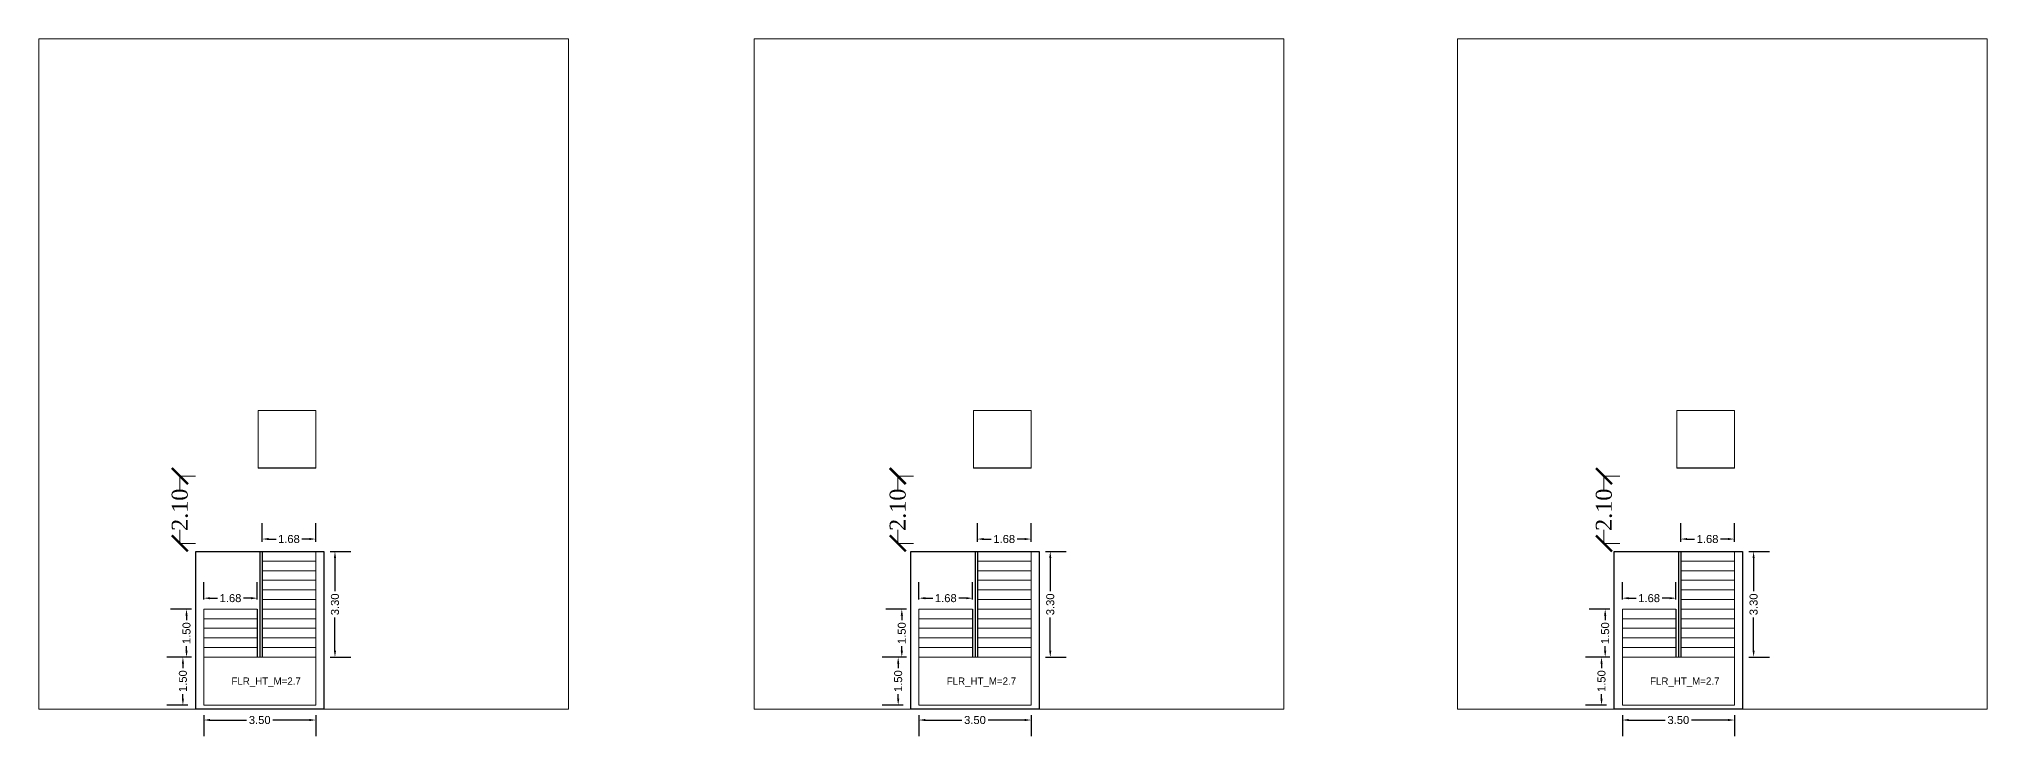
# Model space of a CAD drawing. Header units: metres. Extents: x 1218 to 1385, y 326 to 504.
# Drawn here: x 1323.8 to 1384.7, y 445.7 to 467.5 of the extents above; entities that cross this region are included whole.
import ezdxf

# ---------------------------------------------------------------- set-up
doc = ezdxf.new("R2010")
doc.units = ezdxf.units.M
doc.header["$MEASUREMENT"] = 0
doc.linetypes.add('CONTINULUS', pattern=[0])
doc.linetypes.add('DASHED', pattern=[0])
for name, color, linetype, lineweight in [('BLK_1_FLR_2_BLT_UP_AREA', 41, 'DASHED', 9), ('BLK_1_FLR_2_BLT_UP_AREA_DEDUCT', 41, 'DASHED', 9), ('BLK_1_FLR_2_EXIT_WIDTH_DOOR', 7, 'Continuous', 0), ('BLK_1_FLR_2_LIFT_1', 1, 'DASHED', 9), ('BLK_1_FLR_2_STAIR_1_FLIGHT_1', 7, 'Continuous', 0), ('BLK_1_FLR_2_STAIR_1_FLIGHT_2', 7, 'Continuous', 0), ('BLK_1_FLR_2_STAIR_1_LANDING_1', 7, 'Continuous', 0), ('BLK_1_FLR_3_BLT_UP_AREA', 41, 'DASHED', 9), ('BLK_1_FLR_3_BLT_UP_AREA_DEDUCT', 41, 'DASHED', 9), ('BLK_1_FLR_3_EXIT_WIDTH_DOOR', 7, 'Continuous', 0), ('BLK_1_FLR_3_LIFT_1', 1, 'DASHED', 9), ('BLK_1_FLR_3_STAIR_1_FLIGHT_1', 7, 'Continuous', 0), ('BLK_1_FLR_3_STAIR_1_FLIGHT_2', 7, 'Continuous', 0), ('BLK_1_FLR_3_STAIR_1_LANDING_1', 7, 'Continuous', 0), ('BLK_1_FLR_4_BLT_UP_AREA', 41, 'DASHED', 9), ('BLK_1_FLR_4_BLT_UP_AREA_DEDUCT', 41, 'DASHED', 9), ('BLK_1_FLR_4_EXIT_WIDTH_DOOR', 7, 'Continuous', 0), ('BLK_1_FLR_4_LIFT_1', 1, 'DASHED', 9), ('BLK_1_FLR_4_STAIR_1_FLIGHT_1', 7, 'Continuous', 0), ('BLK_1_FLR_4_STAIR_1_FLIGHT_2', 7, 'Continuous', 0), ('BLK_1_FLR_4_STAIR_1_LANDING_1', 7, 'Continuous', 0)]:
    doc.layers.add(name, color=color, linetype=linetype, lineweight=lineweight)
for name, color, linetype, true_color, plot in [('BLK_1_FLR_2_STAIR_1', 7, 'Continuous', 0xffffff, False), ('BLK_1_FLR_3_STAIR_1', 7, 'Continuous', 0xffffff, False), ('BLK_1_FLR_4_STAIR_1', 7, 'Continuous', 0xffffff, False)]:
    doc.layers.add(name, color=color, linetype=linetype, true_color=true_color, plot=plot)
doc.layers.add('Text', color=7, linetype='Continuous')
doc.styles.add('PreDCRFont', font='arial.ttf', dxfattribs={"height": 0.25})
doc.styles.add('TNR', font='times.ttf', dxfattribs={"height": 0.5})
doc.dimstyles.new('ARCHANA', dxfattribs={"dimscale": 0, "dimtxt": 0.5, "dimasz": 0.5, "dimexe": 0, "dimexo": 0, "dimgap": 0, "dimtad": 0, "dimzin": 0, "dimdsep": 46, "dimtxsty": 'TNR', "dimblk": 'ARCHTICK', "dimcen": 0.09, "dimclrd": 36, "dimclre": 36, "dimclrt": 7, "dimadec": 0, "dimazin": 0, "dimtfac": 1, "dimtofl": 0, "dimtmove": 0, "dimatfit": 3, "dimldrblk": 'ARCHTICK', "dimfxl": 1, "dimfrac": 2, "dimtolj": 1, "dimtzin": 0, "dimlwd": -1, "dimlwe": -1, "dimarcsym": 0})
doc.dimstyles.new('Copy of Standard2', dxfattribs={"dimtxt": 0.25, "dimasz": 0.2, "dimexe": 0.5, "dimexo": 0.3, "dimgap": 0.09, "dimtad": 0, "dimtoh": 1, "dimzin": 0, "dimdsep": 46, "dimtxsty": 'PreDCRFont', "dimcen": 0.025, "dimdle": 0.1, "dimadec": 0, "dimazin": 0, "dimtfac": 1, "dimtofl": 0, "dimtmove": 2, "dimatfit": 3, "dimfxl": 0.18, "dimtolj": 1, "dimtzin": 0, "dimarcsym": 0})

# ---------------------------------------------------------------- blocks, each defined once
blk = doc.blocks.new('*D145')
at = {"layer": 'BLK_1_FLR_2_STAIR_1_FLIGHT_2', "color": 0, "linetype": 'Continuous', "lineweight": -2, "transparency": 16777216}
for p, q in [((1328.977, 449.978), (1328.977, 450.52)), ((1330.652, 449.978), (1330.652, 450.52)), ((1329.177, 450.02), (1329.411, 450.02)), ((1330.452, 450.02), (1330.217, 450.02))]:
    blk.add_line(p, q, dxfattribs=at)
at = {"layer": 'BLK_1_FLR_2_STAIR_1_FLIGHT_2', "color": 0, "linetype": 'Continuous', "transparency": 16777216}
for points in [[(1329.177, 450.053), (1329.177, 449.986), (1328.977, 450.02)], [(1330.452, 450.053), (1330.452, 449.986), (1330.652, 450.02)]]:
    blk.add_solid(points, dxfattribs=at)
at = {"layer": 'Defpoints', "color": 0, "linetype": 'Continuous', "transparency": 16777216}
for p in [(1330.652, 450.02), (1328.977, 449.678), (1330.652, 449.678)]:
    blk.add_point(p, dxfattribs=at)
at = {"layer": 'BLK_1_FLR_2_STAIR_1_FLIGHT_2', "color": 0, "linetype": 'Continuous', "transparency": 16777216, "insert": (1329.814, 450.02), "char_height": 0.25, "attachment_point": 5, "style": 'PreDCRFont'}
blk.add_mtext('\\A1;1.68', dxfattribs=at)
blk = doc.blocks.new('*D147')
at = {"layer": 'BLK_1_FLR_2_STAIR_1_FLIGHT_1', "color": 0, "linetype": 'Continuous', "lineweight": -2, "transparency": 16777216}
for p, q in [((1332.928, 451.478), (1333.578, 451.478)), ((1333.078, 451.278), (1333.078, 450.243)), ((1333.078, 448.378), (1333.078, 449.414)), ((1332.928, 448.178), (1333.578, 448.178))]:
    blk.add_line(p, q, dxfattribs=at)
at = {"layer": 'BLK_1_FLR_2_STAIR_1_FLIGHT_1', "color": 0, "linetype": 'Continuous', "transparency": 16777216}
for points in [[(1333.045, 451.278), (1333.111, 451.278), (1333.078, 451.478)], [(1333.045, 448.378), (1333.111, 448.378), (1333.078, 448.178)]]:
    blk.add_solid(points, dxfattribs=at)
at = {"layer": 'Defpoints', "color": 0, "linetype": 'Continuous', "transparency": 16777216}
for p in [(1332.477, 451.478), (1333.078, 451.478), (1332.477, 448.178)]:
    blk.add_point(p, dxfattribs=at)
at = {"layer": 'BLK_1_FLR_2_STAIR_1_FLIGHT_1', "color": 0, "linetype": 'Continuous', "transparency": 16777216, "insert": (1333.078, 449.828), "char_height": 0.25, "attachment_point": 5, "rotation": 90, "style": 'PreDCRFont'}
blk.add_mtext('\\A1;3.30', dxfattribs=at)
blk = doc.blocks.new('*D148')
at = {"layer": 'BLK_1_FLR_2_STAIR_1_FLIGHT_1', "color": 0, "linetype": 'Continuous', "lineweight": -2, "transparency": 16777216}
for p, q in [((1330.802, 451.778), (1330.802, 452.367)), ((1332.477, 451.778), (1332.477, 452.367)), ((1331.002, 451.867), (1331.236, 451.867)), ((1332.277, 451.867), (1332.042, 451.867))]:
    blk.add_line(p, q, dxfattribs=at)
at = {"layer": 'BLK_1_FLR_2_STAIR_1_FLIGHT_1', "color": 0, "linetype": 'Continuous', "transparency": 16777216}
for points in [[(1331.002, 451.901), (1331.002, 451.834), (1330.802, 451.867)], [(1332.277, 451.901), (1332.277, 451.834), (1332.477, 451.867)]]:
    blk.add_solid(points, dxfattribs=at)
at = {"layer": 'Defpoints', "color": 0, "linetype": 'Continuous', "transparency": 16777216}
for p in [(1332.477, 451.867), (1330.802, 451.478), (1332.477, 451.478)]:
    blk.add_point(p, dxfattribs=at)
at = {"layer": 'BLK_1_FLR_2_STAIR_1_FLIGHT_1', "color": 0, "linetype": 'Continuous', "transparency": 16777216, "insert": (1331.639, 451.867), "char_height": 0.25, "attachment_point": 5, "style": 'PreDCRFont'}
blk.add_mtext('\\A1;1.68', dxfattribs=at)
blk = doc.blocks.new('*D149')
at = {"layer": 'BLK_1_FLR_2_STAIR_1_LANDING_1', "color": 0, "lineweight": -2, "transparency": 16777216}
for p, q in [((1328.477, 448.178), (1327.827, 448.178)), ((1328.327, 447.978), (1328.327, 447.831)), ((1328.327, 446.879), (1328.327, 447.026)), ((1328.477, 446.679), (1327.827, 446.679))]:
    blk.add_line(p, q, dxfattribs=at)
at = {"layer": 'BLK_1_FLR_2_STAIR_1_LANDING_1', "color": 0, "transparency": 16777216}
for points in [[(1328.294, 447.978), (1328.36, 447.978), (1328.327, 448.178)], [(1328.294, 446.879), (1328.36, 446.879), (1328.327, 446.679)]]:
    blk.add_solid(points, dxfattribs=at)
at = {"layer": 'Defpoints', "color": 0, "transparency": 16777216}
for p in [(1328.977, 448.178), (1328.327, 446.679), (1328.977, 446.679)]:
    blk.add_point(p, dxfattribs=at)
at = {"layer": 'BLK_1_FLR_2_STAIR_1_LANDING_1', "color": 0, "transparency": 16777216, "insert": (1328.327, 447.429), "char_height": 0.25, "attachment_point": 5, "rotation": 90, "style": 'PreDCRFont'}
blk.add_mtext('\\A1;1.50', dxfattribs=at)
blk = doc.blocks.new('*D150')
at = {"layer": 'BLK_1_FLR_2_STAIR_1_LANDING_1', "color": 0, "lineweight": -2, "transparency": 16777216}
for p, q in [((1328.977, 446.364), (1328.977, 445.714)), ((1329.177, 446.214), (1330.313, 446.214)), ((1332.277, 446.214), (1331.141, 446.214)), ((1332.477, 446.364), (1332.477, 445.714))]:
    blk.add_line(p, q, dxfattribs=at)
at = {"layer": 'BLK_1_FLR_2_STAIR_1_LANDING_1', "color": 0, "transparency": 16777216}
for points in [[(1329.177, 446.248), (1329.177, 446.181), (1328.977, 446.214)], [(1332.277, 446.248), (1332.277, 446.181), (1332.477, 446.214)]]:
    blk.add_solid(points, dxfattribs=at)
at = {"layer": 'Defpoints', "color": 0, "transparency": 16777216}
for p in [(1328.977, 446.679), (1332.477, 446.679), (1332.477, 446.214)]:
    blk.add_point(p, dxfattribs=at)
at = {"layer": 'BLK_1_FLR_2_STAIR_1_LANDING_1', "color": 0, "transparency": 16777216, "insert": (1330.727, 446.214), "char_height": 0.25, "attachment_point": 5, "style": 'PreDCRFont'}
blk.add_mtext('\\A1;3.50', dxfattribs=at)
blk = doc.blocks.new('*D146')
at = {"layer": 'BLK_1_FLR_2_STAIR_1_FLIGHT_2', "color": 0, "linetype": 'Continuous', "lineweight": -2, "transparency": 16777216}
for p, q in [((1328.591, 449.678), (1327.941, 449.678)), ((1328.441, 449.478), (1328.441, 449.331)), ((1328.441, 448.378), (1328.441, 448.526)), ((1328.591, 448.178), (1327.941, 448.178))]:
    blk.add_line(p, q, dxfattribs=at)
at = {"layer": 'BLK_1_FLR_2_STAIR_1_FLIGHT_2', "color": 0, "linetype": 'Continuous', "transparency": 16777216}
for points in [[(1328.407, 449.478), (1328.474, 449.478), (1328.441, 449.678)], [(1328.407, 448.378), (1328.474, 448.378), (1328.441, 448.178)]]:
    blk.add_solid(points, dxfattribs=at)
at = {"layer": 'Defpoints', "color": 0, "linetype": 'Continuous', "transparency": 16777216}
for p in [(1328.977, 449.678), (1328.441, 448.178), (1328.977, 448.178)]:
    blk.add_point(p, dxfattribs=at)
at = {"layer": 'BLK_1_FLR_2_STAIR_1_FLIGHT_2', "color": 0, "linetype": 'Continuous', "transparency": 16777216, "insert": (1328.441, 448.928), "char_height": 0.25, "attachment_point": 5, "rotation": 90, "style": 'PreDCRFont'}
blk.add_mtext('\\A1;1.50', dxfattribs=at)
blk = doc.blocks.new('*D151')
at = {"layer": 'BLK_1_FLR_3_STAIR_1_FLIGHT_2', "color": 0, "linetype": 'Continuous', "lineweight": -2, "transparency": 16777216}
for p, q in [((1351.322, 449.978), (1351.322, 450.52)), ((1352.997, 449.978), (1352.997, 450.52)), ((1351.522, 450.02), (1351.757, 450.02)), ((1352.797, 450.02), (1352.563, 450.02))]:
    blk.add_line(p, q, dxfattribs=at)
at = {"layer": 'BLK_1_FLR_3_STAIR_1_FLIGHT_2', "color": 0, "linetype": 'Continuous', "transparency": 16777216}
for points in [[(1351.522, 450.053), (1351.522, 449.986), (1351.322, 450.02)], [(1352.797, 450.053), (1352.797, 449.986), (1352.997, 450.02)]]:
    blk.add_solid(points, dxfattribs=at)
at = {"layer": 'Defpoints', "color": 0, "linetype": 'Continuous', "transparency": 16777216}
for p in [(1352.997, 450.02), (1351.322, 449.678), (1352.997, 449.678)]:
    blk.add_point(p, dxfattribs=at)
at = {"layer": 'BLK_1_FLR_3_STAIR_1_FLIGHT_2', "color": 0, "linetype": 'Continuous', "transparency": 16777216, "insert": (1352.16, 450.02), "char_height": 0.25, "attachment_point": 5, "style": 'PreDCRFont'}
blk.add_mtext('\\A1;1.68', dxfattribs=at)
blk = doc.blocks.new('*D152')
at = {"layer": 'BLK_1_FLR_3_STAIR_1_FLIGHT_1', "color": 0, "linetype": 'Continuous', "lineweight": -2, "transparency": 16777216}
for p, q in [((1355.274, 451.478), (1355.924, 451.478)), ((1355.424, 451.278), (1355.424, 450.243)), ((1355.424, 448.378), (1355.424, 449.414)), ((1355.274, 448.178), (1355.924, 448.178))]:
    blk.add_line(p, q, dxfattribs=at)
at = {"layer": 'BLK_1_FLR_3_STAIR_1_FLIGHT_1', "color": 0, "linetype": 'Continuous', "transparency": 16777216}
for points in [[(1355.39, 451.278), (1355.457, 451.278), (1355.424, 451.478)], [(1355.39, 448.378), (1355.457, 448.378), (1355.424, 448.178)]]:
    blk.add_solid(points, dxfattribs=at)
at = {"layer": 'Defpoints', "color": 0, "linetype": 'Continuous', "transparency": 16777216}
for p in [(1354.822, 451.478), (1355.424, 451.478), (1354.822, 448.178)]:
    blk.add_point(p, dxfattribs=at)
at = {"layer": 'BLK_1_FLR_3_STAIR_1_FLIGHT_1', "color": 0, "linetype": 'Continuous', "transparency": 16777216, "insert": (1355.424, 449.828), "char_height": 0.25, "attachment_point": 5, "rotation": 90, "style": 'PreDCRFont'}
blk.add_mtext('\\A1;3.30', dxfattribs=at)
blk = doc.blocks.new('*D153')
at = {"layer": 'BLK_1_FLR_3_STAIR_1_FLIGHT_1', "color": 0, "linetype": 'Continuous', "lineweight": -2, "transparency": 16777216}
for p, q in [((1353.147, 451.778), (1353.147, 452.367)), ((1354.822, 451.778), (1354.822, 452.367)), ((1353.347, 451.867), (1353.582, 451.867)), ((1354.622, 451.867), (1354.388, 451.867))]:
    blk.add_line(p, q, dxfattribs=at)
at = {"layer": 'BLK_1_FLR_3_STAIR_1_FLIGHT_1', "color": 0, "linetype": 'Continuous', "transparency": 16777216}
for points in [[(1353.347, 451.901), (1353.347, 451.834), (1353.147, 451.867)], [(1354.622, 451.901), (1354.622, 451.834), (1354.822, 451.867)]]:
    blk.add_solid(points, dxfattribs=at)
at = {"layer": 'Defpoints', "color": 0, "linetype": 'Continuous', "transparency": 16777216}
for p in [(1354.822, 451.867), (1353.147, 451.478), (1354.822, 451.478)]:
    blk.add_point(p, dxfattribs=at)
at = {"layer": 'BLK_1_FLR_3_STAIR_1_FLIGHT_1', "color": 0, "linetype": 'Continuous', "transparency": 16777216, "insert": (1353.985, 451.867), "char_height": 0.25, "attachment_point": 5, "style": 'PreDCRFont'}
blk.add_mtext('\\A1;1.68', dxfattribs=at)
blk = doc.blocks.new('*D154')
at = {"layer": 'BLK_1_FLR_3_STAIR_1_LANDING_1', "color": 0, "lineweight": -2, "transparency": 16777216}
for p, q in [((1350.823, 448.178), (1350.173, 448.178)), ((1350.673, 447.978), (1350.673, 447.831)), ((1350.673, 446.879), (1350.673, 447.026)), ((1350.823, 446.679), (1350.173, 446.679))]:
    blk.add_line(p, q, dxfattribs=at)
at = {"layer": 'BLK_1_FLR_3_STAIR_1_LANDING_1', "color": 0, "transparency": 16777216}
for points in [[(1350.639, 447.978), (1350.706, 447.978), (1350.673, 448.178)], [(1350.639, 446.879), (1350.706, 446.879), (1350.673, 446.679)]]:
    blk.add_solid(points, dxfattribs=at)
at = {"layer": 'Defpoints', "color": 0, "transparency": 16777216}
for p in [(1351.322, 448.178), (1350.673, 446.679), (1351.322, 446.679)]:
    blk.add_point(p, dxfattribs=at)
at = {"layer": 'BLK_1_FLR_3_STAIR_1_LANDING_1', "color": 0, "transparency": 16777216, "insert": (1350.673, 447.429), "char_height": 0.25, "attachment_point": 5, "rotation": 90, "style": 'PreDCRFont'}
blk.add_mtext('\\A1;1.50', dxfattribs=at)
blk = doc.blocks.new('*D155')
at = {"layer": 'BLK_1_FLR_3_STAIR_1_LANDING_1', "color": 0, "lineweight": -2, "transparency": 16777216}
for p, q in [((1351.322, 446.364), (1351.322, 445.714)), ((1351.522, 446.214), (1352.658, 446.214)), ((1354.622, 446.214), (1353.487, 446.214)), ((1354.822, 446.364), (1354.822, 445.714))]:
    blk.add_line(p, q, dxfattribs=at)
at = {"layer": 'BLK_1_FLR_3_STAIR_1_LANDING_1', "color": 0, "transparency": 16777216}
for points in [[(1351.522, 446.248), (1351.522, 446.181), (1351.322, 446.214)], [(1354.622, 446.248), (1354.622, 446.181), (1354.822, 446.214)]]:
    blk.add_solid(points, dxfattribs=at)
at = {"layer": 'Defpoints', "color": 0, "transparency": 16777216}
for p in [(1351.322, 446.679), (1354.822, 446.679), (1354.822, 446.214)]:
    blk.add_point(p, dxfattribs=at)
at = {"layer": 'BLK_1_FLR_3_STAIR_1_LANDING_1', "color": 0, "transparency": 16777216, "insert": (1353.072, 446.214), "char_height": 0.25, "attachment_point": 5, "style": 'PreDCRFont'}
blk.add_mtext('\\A1;3.50', dxfattribs=at)
blk = doc.blocks.new('*D156')
at = {"layer": 'BLK_1_FLR_3_STAIR_1_FLIGHT_2', "color": 0, "linetype": 'Continuous', "lineweight": -2, "transparency": 16777216}
for p, q in [((1350.936, 449.678), (1350.286, 449.678)), ((1350.786, 449.478), (1350.786, 449.331)), ((1350.786, 448.378), (1350.786, 448.526)), ((1350.936, 448.178), (1350.286, 448.178))]:
    blk.add_line(p, q, dxfattribs=at)
at = {"layer": 'BLK_1_FLR_3_STAIR_1_FLIGHT_2', "color": 0, "linetype": 'Continuous', "transparency": 16777216}
for points in [[(1350.753, 449.478), (1350.82, 449.478), (1350.786, 449.678)], [(1350.753, 448.378), (1350.82, 448.378), (1350.786, 448.178)]]:
    blk.add_solid(points, dxfattribs=at)
at = {"layer": 'Defpoints', "color": 0, "linetype": 'Continuous', "transparency": 16777216}
for p in [(1351.322, 449.678), (1350.786, 448.178), (1351.322, 448.178)]:
    blk.add_point(p, dxfattribs=at)
at = {"layer": 'BLK_1_FLR_3_STAIR_1_FLIGHT_2', "color": 0, "linetype": 'Continuous', "transparency": 16777216, "insert": (1350.786, 448.928), "char_height": 0.25, "attachment_point": 5, "rotation": 90, "style": 'PreDCRFont'}
blk.add_mtext('\\A1;1.50', dxfattribs=at)
blk = doc.blocks.new('*D157')
at = {"layer": 'BLK_1_FLR_4_STAIR_1_FLIGHT_2', "color": 0, "linetype": 'Continuous', "lineweight": -2, "transparency": 16777216}
for p, q in [((1373.295, 449.978), (1373.295, 450.52)), ((1374.97, 449.978), (1374.97, 450.52)), ((1373.495, 450.02), (1373.729, 450.02)), ((1374.77, 450.02), (1374.535, 450.02))]:
    blk.add_line(p, q, dxfattribs=at)
at = {"layer": 'BLK_1_FLR_4_STAIR_1_FLIGHT_2', "color": 0, "linetype": 'Continuous', "transparency": 16777216}
for points in [[(1373.495, 450.053), (1373.495, 449.986), (1373.295, 450.02)], [(1374.77, 450.053), (1374.77, 449.986), (1374.97, 450.02)]]:
    blk.add_solid(points, dxfattribs=at)
at = {"layer": 'Defpoints', "color": 0, "linetype": 'Continuous', "transparency": 16777216}
for p in [(1374.97, 450.02), (1373.295, 449.678), (1374.97, 449.678)]:
    blk.add_point(p, dxfattribs=at)
at = {"layer": 'BLK_1_FLR_4_STAIR_1_FLIGHT_2', "color": 0, "linetype": 'Continuous', "transparency": 16777216, "insert": (1374.132, 450.02), "char_height": 0.25, "attachment_point": 5, "style": 'PreDCRFont'}
blk.add_mtext('\\A1;1.68', dxfattribs=at)
blk = doc.blocks.new('*D158')
at = {"layer": 'BLK_1_FLR_4_STAIR_1_FLIGHT_1', "color": 0, "linetype": 'Continuous', "lineweight": -2, "transparency": 16777216}
for p, q in [((1377.246, 451.478), (1377.896, 451.478)), ((1377.396, 451.278), (1377.396, 450.243)), ((1377.396, 448.378), (1377.396, 449.414)), ((1377.246, 448.178), (1377.896, 448.178))]:
    blk.add_line(p, q, dxfattribs=at)
at = {"layer": 'BLK_1_FLR_4_STAIR_1_FLIGHT_1', "color": 0, "linetype": 'Continuous', "transparency": 16777216}
for points in [[(1377.363, 451.278), (1377.429, 451.278), (1377.396, 451.478)], [(1377.363, 448.378), (1377.429, 448.378), (1377.396, 448.178)]]:
    blk.add_solid(points, dxfattribs=at)
at = {"layer": 'Defpoints', "color": 0, "linetype": 'Continuous', "transparency": 16777216}
for p in [(1376.795, 451.478), (1377.396, 451.478), (1376.795, 448.178)]:
    blk.add_point(p, dxfattribs=at)
at = {"layer": 'BLK_1_FLR_4_STAIR_1_FLIGHT_1', "color": 0, "linetype": 'Continuous', "transparency": 16777216, "insert": (1377.396, 449.828), "char_height": 0.25, "attachment_point": 5, "rotation": 90, "style": 'PreDCRFont'}
blk.add_mtext('\\A1;3.30', dxfattribs=at)
blk = doc.blocks.new('*D159')
at = {"layer": 'BLK_1_FLR_4_STAIR_1_FLIGHT_1', "color": 0, "linetype": 'Continuous', "lineweight": -2, "transparency": 16777216}
for p, q in [((1375.12, 451.778), (1375.12, 452.367)), ((1376.795, 451.778), (1376.795, 452.367)), ((1375.32, 451.867), (1375.554, 451.867)), ((1376.595, 451.867), (1376.36, 451.867))]:
    blk.add_line(p, q, dxfattribs=at)
at = {"layer": 'BLK_1_FLR_4_STAIR_1_FLIGHT_1', "color": 0, "linetype": 'Continuous', "transparency": 16777216}
for points in [[(1375.32, 451.901), (1375.32, 451.834), (1375.12, 451.867)], [(1376.595, 451.901), (1376.595, 451.834), (1376.795, 451.867)]]:
    blk.add_solid(points, dxfattribs=at)
at = {"layer": 'Defpoints', "color": 0, "linetype": 'Continuous', "transparency": 16777216}
for p in [(1376.795, 451.867), (1375.12, 451.478), (1376.795, 451.478)]:
    blk.add_point(p, dxfattribs=at)
at = {"layer": 'BLK_1_FLR_4_STAIR_1_FLIGHT_1', "color": 0, "linetype": 'Continuous', "transparency": 16777216, "insert": (1375.957, 451.867), "char_height": 0.25, "attachment_point": 5, "style": 'PreDCRFont'}
blk.add_mtext('\\A1;1.68', dxfattribs=at)
blk = doc.blocks.new('*D160')
at = {"layer": 'BLK_1_FLR_4_STAIR_1_LANDING_1', "color": 0, "lineweight": -2, "transparency": 16777216}
for p, q in [((1372.795, 448.178), (1372.145, 448.178)), ((1372.645, 447.978), (1372.645, 447.831)), ((1372.645, 446.879), (1372.645, 447.026)), ((1372.795, 446.679), (1372.145, 446.679))]:
    blk.add_line(p, q, dxfattribs=at)
at = {"layer": 'BLK_1_FLR_4_STAIR_1_LANDING_1', "color": 0, "transparency": 16777216}
for points in [[(1372.612, 447.978), (1372.678, 447.978), (1372.645, 448.178)], [(1372.612, 446.879), (1372.678, 446.879), (1372.645, 446.679)]]:
    blk.add_solid(points, dxfattribs=at)
at = {"layer": 'Defpoints', "color": 0, "transparency": 16777216}
for p in [(1373.295, 448.178), (1372.645, 446.679), (1373.295, 446.679)]:
    blk.add_point(p, dxfattribs=at)
at = {"layer": 'BLK_1_FLR_4_STAIR_1_LANDING_1', "color": 0, "transparency": 16777216, "insert": (1372.645, 447.429), "char_height": 0.25, "attachment_point": 5, "rotation": 90, "style": 'PreDCRFont'}
blk.add_mtext('\\A1;1.50', dxfattribs=at)
blk = doc.blocks.new('*D161')
at = {"layer": 'BLK_1_FLR_4_STAIR_1_LANDING_1', "color": 0, "lineweight": -2, "transparency": 16777216}
for p, q in [((1373.295, 446.364), (1373.295, 445.714)), ((1373.495, 446.214), (1374.631, 446.214)), ((1376.595, 446.214), (1375.459, 446.214)), ((1376.795, 446.364), (1376.795, 445.714))]:
    blk.add_line(p, q, dxfattribs=at)
at = {"layer": 'BLK_1_FLR_4_STAIR_1_LANDING_1', "color": 0, "transparency": 16777216}
for points in [[(1373.495, 446.248), (1373.495, 446.181), (1373.295, 446.214)], [(1376.595, 446.248), (1376.595, 446.181), (1376.795, 446.214)]]:
    blk.add_solid(points, dxfattribs=at)
at = {"layer": 'Defpoints', "color": 0, "transparency": 16777216}
for p in [(1373.295, 446.679), (1376.795, 446.679), (1376.795, 446.214)]:
    blk.add_point(p, dxfattribs=at)
at = {"layer": 'BLK_1_FLR_4_STAIR_1_LANDING_1', "color": 0, "transparency": 16777216, "insert": (1375.045, 446.214), "char_height": 0.25, "attachment_point": 5, "style": 'PreDCRFont'}
blk.add_mtext('\\A1;3.50', dxfattribs=at)
blk = doc.blocks.new('*D162')
at = {"layer": 'BLK_1_FLR_4_STAIR_1_FLIGHT_2', "color": 0, "linetype": 'Continuous', "lineweight": -2, "transparency": 16777216}
for p, q in [((1372.909, 449.678), (1372.259, 449.678)), ((1372.759, 449.478), (1372.759, 449.331)), ((1372.759, 448.378), (1372.759, 448.526)), ((1372.909, 448.178), (1372.259, 448.178))]:
    blk.add_line(p, q, dxfattribs=at)
at = {"layer": 'BLK_1_FLR_4_STAIR_1_FLIGHT_2', "color": 0, "linetype": 'Continuous', "transparency": 16777216}
for points in [[(1372.725, 449.478), (1372.792, 449.478), (1372.759, 449.678)], [(1372.725, 448.378), (1372.792, 448.378), (1372.759, 448.178)]]:
    blk.add_solid(points, dxfattribs=at)
at = {"layer": 'Defpoints', "color": 0, "linetype": 'Continuous', "transparency": 16777216}
for p in [(1373.295, 449.678), (1372.759, 448.178), (1373.295, 448.178)]:
    blk.add_point(p, dxfattribs=at)
at = {"layer": 'BLK_1_FLR_4_STAIR_1_FLIGHT_2', "color": 0, "linetype": 'Continuous', "transparency": 16777216, "insert": (1372.759, 448.928), "char_height": 0.25, "attachment_point": 5, "rotation": 90, "style": 'PreDCRFont'}
blk.add_mtext('\\A1;1.50', dxfattribs=at)
blk = doc.blocks.new('_ArchTick')
at = {"color": 0, "linetype": 'ByBlock', "const_width": 0.15}
blk.add_lwpolyline([(-0.5, -0.5), (0.5, 0.5)], dxfattribs=at)
blk = doc.blocks.new('*D182')
at = {"layer": 'BLK_1_FLR_2_EXIT_WIDTH_DOOR', "color": 36, "ltscale": 0.5, "transparency": 16777216}
for p, q in [((1328.725, 453.832), (1328.232, 453.832)), ((1328.232, 453.832), (1328.232, 453.407)), ((1328.232, 451.732), (1328.232, 452.157)), ((1328.725, 451.732), (1328.232, 451.732))]:
    blk.add_line(p, q, dxfattribs=at)
at = {"layer": 'Defpoints', "color": 0, "ltscale": 0.5, "transparency": 16777216}
for p in [(1328.232, 453.832), (1328.725, 453.832), (1328.725, 451.732)]:
    blk.add_point(p, dxfattribs=at)
at = {"layer": 'BLK_1_FLR_2_EXIT_WIDTH_DOOR', "color": 36, "ltscale": 0.5, "transparency": 16777216, "xscale": 0.5, "yscale": 0.5, "zscale": 0.5}
for p, rotation in [((1328.232, 453.832), 90), ((1328.232, 451.732), 270)]:
    blk.add_blockref('_ArchTick', p, dxfattribs=dict(at, rotation=rotation))
at = {"layer": 'BLK_1_FLR_2_EXIT_WIDTH_DOOR', "color": 7, "ltscale": 0.5, "transparency": 16777216, "insert": (1328.232, 452.782), "char_height": 0.5, "attachment_point": 5, "rotation": 90, "style": 'TNR'}
blk.add_mtext('\\A1;2.10', dxfattribs=at)
blk = doc.blocks.new('*D183')
at = {"layer": 'BLK_1_FLR_3_EXIT_WIDTH_DOOR', "color": 36, "ltscale": 0.5, "transparency": 16777216}
for p, q in [((1351.154, 453.832), (1350.661, 453.832)), ((1350.661, 453.832), (1350.661, 453.407)), ((1350.661, 451.732), (1350.661, 452.157)), ((1351.154, 451.732), (1350.661, 451.732))]:
    blk.add_line(p, q, dxfattribs=at)
at = {"layer": 'Defpoints', "color": 0, "ltscale": 0.5, "transparency": 16777216}
for p in [(1350.661, 453.832), (1351.154, 453.832), (1351.154, 451.732)]:
    blk.add_point(p, dxfattribs=at)
at = {"layer": 'BLK_1_FLR_3_EXIT_WIDTH_DOOR', "color": 36, "ltscale": 0.5, "transparency": 16777216, "xscale": 0.5, "yscale": 0.5, "zscale": 0.5}
for p, rotation in [((1350.661, 453.832), 90), ((1350.661, 451.732), 270)]:
    blk.add_blockref('_ArchTick', p, dxfattribs=dict(at, rotation=rotation))
at = {"layer": 'BLK_1_FLR_3_EXIT_WIDTH_DOOR', "color": 7, "ltscale": 0.5, "transparency": 16777216, "insert": (1350.661, 452.782), "char_height": 0.5, "attachment_point": 5, "rotation": 90, "style": 'TNR'}
blk.add_mtext('\\A1;2.10', dxfattribs=at)
blk = doc.blocks.new('*D184')
at = {"layer": 'BLK_1_FLR_4_EXIT_WIDTH_DOOR', "color": 36, "ltscale": 0.5, "transparency": 16777216}
for p, q in [((1373.215, 453.832), (1372.722, 453.832)), ((1372.722, 453.832), (1372.722, 453.407)), ((1372.722, 451.732), (1372.722, 452.157)), ((1373.215, 451.732), (1372.722, 451.732))]:
    blk.add_line(p, q, dxfattribs=at)
at = {"layer": 'Defpoints', "color": 0, "ltscale": 0.5, "transparency": 16777216}
for p in [(1372.722, 453.832), (1373.215, 453.832), (1373.215, 451.732)]:
    blk.add_point(p, dxfattribs=at)
at = {"layer": 'BLK_1_FLR_4_EXIT_WIDTH_DOOR', "color": 36, "ltscale": 0.5, "transparency": 16777216, "xscale": 0.5, "yscale": 0.5, "zscale": 0.5}
for p, rotation in [((1372.722, 453.832), 90), ((1372.722, 451.732), 270)]:
    blk.add_blockref('_ArchTick', p, dxfattribs=dict(at, rotation=rotation))
at = {"layer": 'BLK_1_FLR_4_EXIT_WIDTH_DOOR', "color": 7, "ltscale": 0.5, "transparency": 16777216, "insert": (1372.722, 452.782), "char_height": 0.5, "attachment_point": 5, "rotation": 90, "style": 'TNR'}
blk.add_mtext('\\A1;2.10', dxfattribs=at)

msp = doc.modelspace()

# ---------------------------------------------------------------- linework, layer by layer
at = {"layer": 'BLK_1_FLR_2_BLT_UP_AREA', "color": 41, "linetype": 'CONTINULUS', "ltscale": 0.05}
msp.add_lwpolyline([(1340.3702, 467.4869), (1323.8304, 467.4869), (1323.8304, 446.5539), (1340.3702, 446.5539)], close=True, dxfattribs=at)
at = {"layer": 'BLK_1_FLR_2_BLT_UP_AREA_DEDUCT', "color": 41, "linetype": 'Continuous'}
msp.add_lwpolyline([(1332.4768, 455.8824), (1330.6768, 455.8824), (1330.6768, 454.0824), (1332.4768, 454.0824)], close=True, dxfattribs=at)
at = {"layer": 'BLK_1_FLR_2_LIFT_1', "color": 1, "linetype": 'CONTINULUS', "ltscale": 0.05}
msp.add_lwpolyline([(1332.4768, 455.8824), (1330.6768, 455.8824), (1330.6768, 454.0928), (1332.4768, 454.0928)], close=True, dxfattribs=at)
at = {"layer": 'BLK_1_FLR_2_STAIR_1'}
msp.add_lwpolyline([(1328.7268, 451.4784), (1332.7268, 451.4784), (1332.7268, 446.5539), (1328.7268, 446.5539)], close=True, dxfattribs=at)
at = {"layer": 'BLK_1_FLR_2_STAIR_1_FLIGHT_1', "color": 3}
for p, q in [((1330.8018, 451.4784), (1332.4768, 451.4784)), ((1330.8018, 451.1784), (1332.4768, 451.1784)), ((1330.8018, 450.8784), (1332.4768, 450.8784)), ((1330.8018, 450.5784), (1332.4768, 450.5784)), ((1330.8018, 450.2784), (1332.4768, 450.2784)), ((1330.8018, 449.9784), (1332.4768, 449.9784)), ((1330.8018, 449.6784), (1332.4768, 449.6784)), ((1330.8018, 449.3784), (1332.4768, 449.3784)), ((1330.8018, 449.0784), (1332.4768, 449.0784)), ((1330.8018, 448.7784), (1332.4768, 448.7784)), ((1330.8018, 448.4784), (1332.4768, 448.4784)), ((1330.8018, 448.1784), (1332.4768, 448.1784))]:
    msp.add_line(p, q, dxfattribs=at)
at = {"layer": 'BLK_1_FLR_2_STAIR_1_FLIGHT_1'}
msp.add_lwpolyline([(1332.4768, 451.4784), (1330.8018, 451.4784), (1330.8018, 448.1784), (1332.4768, 448.1784)], close=True, dxfattribs=at)
at = {"layer": 'BLK_1_FLR_2_STAIR_1_FLIGHT_2', "color": 3}
for p, q in [((1328.9768, 449.6784), (1330.6518, 449.6784)), ((1328.9768, 449.3784), (1330.6518, 449.3784)), ((1328.9768, 449.0784), (1330.6518, 449.0784)), ((1328.9768, 448.7784), (1330.6518, 448.7784)), ((1328.9768, 448.4784), (1330.6518, 448.4784)), ((1328.9768, 448.1784), (1330.6518, 448.1784))]:
    msp.add_line(p, q, dxfattribs=at)
at = {"layer": 'BLK_1_FLR_2_STAIR_1_FLIGHT_2'}
msp.add_lwpolyline([(1328.9768, 449.6784), (1330.6518, 449.6784), (1330.6518, 448.1784), (1328.9768, 448.1784)], close=True, dxfattribs=at)
at = {"layer": 'BLK_1_FLR_2_STAIR_1_LANDING_1'}
msp.add_lwpolyline([(1328.9768, 448.1784), (1332.4768, 448.1784), (1332.4768, 446.6789), (1328.9768, 446.6789)], close=True, dxfattribs=at)
at = {"layer": 'BLK_1_FLR_3_BLT_UP_AREA', "color": 41, "linetype": 'CONTINULUS', "ltscale": 0.05}
msp.add_lwpolyline([(1362.7159, 467.4869), (1346.1761, 467.4869), (1346.1761, 446.5539), (1362.7159, 446.5539)], close=True, dxfattribs=at)
at = {"layer": 'BLK_1_FLR_3_BLT_UP_AREA_DEDUCT', "color": 41, "linetype": 'Continuous'}
msp.add_lwpolyline([(1354.8225, 455.8824), (1353.0225, 455.8824), (1353.0225, 454.0824), (1354.8225, 454.0824)], close=True, dxfattribs=at)
at = {"layer": 'BLK_1_FLR_3_LIFT_1', "color": 1, "linetype": 'CONTINULUS', "ltscale": 0.05}
msp.add_lwpolyline([(1354.8225, 455.8824), (1353.0225, 455.8824), (1353.0225, 454.0928), (1354.8225, 454.0928)], close=True, dxfattribs=at)
at = {"layer": 'BLK_1_FLR_3_STAIR_1'}
msp.add_lwpolyline([(1351.0725, 451.4784), (1355.0725, 451.4784), (1355.0725, 446.5539), (1351.0725, 446.5539)], close=True, dxfattribs=at)
at = {"layer": 'BLK_1_FLR_3_STAIR_1_FLIGHT_1', "color": 3}
for p, q in [((1353.1475, 451.4784), (1354.8225, 451.4784)), ((1353.1475, 451.1784), (1354.8225, 451.1784)), ((1353.1475, 450.8784), (1354.8225, 450.8784)), ((1353.1475, 450.5784), (1354.8225, 450.5784)), ((1353.1475, 450.2784), (1354.8225, 450.2784)), ((1353.1475, 449.9784), (1354.8225, 449.9784)), ((1353.1475, 449.6784), (1354.8225, 449.6784)), ((1353.1475, 449.3784), (1354.8225, 449.3784)), ((1353.1475, 449.0784), (1354.8225, 449.0784)), ((1353.1475, 448.7784), (1354.8225, 448.7784)), ((1353.1475, 448.4784), (1354.8225, 448.4784)), ((1353.1475, 448.1784), (1354.8225, 448.1784))]:
    msp.add_line(p, q, dxfattribs=at)
at = {"layer": 'BLK_1_FLR_3_STAIR_1_FLIGHT_1'}
msp.add_lwpolyline([(1354.8225, 451.4784), (1353.1475, 451.4784), (1353.1475, 448.1784), (1354.8225, 448.1784)], close=True, dxfattribs=at)
at = {"layer": 'BLK_1_FLR_3_STAIR_1_FLIGHT_2', "color": 3}
for p, q in [((1351.3225, 449.6784), (1352.9975, 449.6784)), ((1351.3225, 449.3784), (1352.9975, 449.3784)), ((1351.3225, 449.0784), (1352.9975, 449.0784)), ((1351.3225, 448.7784), (1352.9975, 448.7784)), ((1351.3225, 448.4784), (1352.9975, 448.4784)), ((1351.3225, 448.1784), (1352.9975, 448.1784))]:
    msp.add_line(p, q, dxfattribs=at)
at = {"layer": 'BLK_1_FLR_3_STAIR_1_FLIGHT_2'}
msp.add_lwpolyline([(1351.3225, 449.6784), (1352.9975, 449.6784), (1352.9975, 448.1784), (1351.3225, 448.1784)], close=True, dxfattribs=at)
at = {"layer": 'BLK_1_FLR_3_STAIR_1_LANDING_1'}
msp.add_lwpolyline([(1351.3225, 448.1784), (1354.8225, 448.1784), (1354.8225, 446.6789), (1351.3225, 446.6789)], close=True, dxfattribs=at)
at = {"layer": 'BLK_1_FLR_4_BLT_UP_AREA', "color": 41, "linetype": 'CONTINULUS', "ltscale": 0.05}
msp.add_lwpolyline([(1384.6881, 467.4869), (1368.1484, 467.4869), (1368.1484, 446.5539), (1384.6881, 446.5539)], close=True, dxfattribs=at)
at = {"layer": 'BLK_1_FLR_4_BLT_UP_AREA_DEDUCT', "color": 41, "linetype": 'Continuous'}
msp.add_lwpolyline([(1376.7948, 455.8824), (1374.9948, 455.8824), (1374.9948, 454.0824), (1376.7948, 454.0824)], close=True, dxfattribs=at)
at = {"layer": 'BLK_1_FLR_4_LIFT_1', "color": 1, "linetype": 'CONTINULUS', "ltscale": 0.05}
msp.add_lwpolyline([(1376.7948, 455.8824), (1374.9948, 455.8824), (1374.9948, 454.0928), (1376.7948, 454.0928)], close=True, dxfattribs=at)
at = {"layer": 'BLK_1_FLR_4_STAIR_1'}
msp.add_lwpolyline([(1373.0448, 451.4784), (1377.0448, 451.4784), (1377.0448, 446.5539), (1373.0448, 446.5539)], close=True, dxfattribs=at)
at = {"layer": 'BLK_1_FLR_4_STAIR_1_FLIGHT_1', "color": 3}
for p, q in [((1375.1198, 451.4784), (1376.7948, 451.4784)), ((1375.1198, 451.1784), (1376.7948, 451.1784)), ((1375.1198, 450.8784), (1376.7948, 450.8784)), ((1375.1198, 450.5784), (1376.7948, 450.5784)), ((1375.1198, 450.2784), (1376.7948, 450.2784)), ((1375.1198, 449.9784), (1376.7948, 449.9784)), ((1375.1198, 449.6784), (1376.7948, 449.6784)), ((1375.1198, 449.3784), (1376.7948, 449.3784)), ((1375.1198, 449.0784), (1376.7948, 449.0784)), ((1375.1198, 448.7784), (1376.7948, 448.7784)), ((1375.1198, 448.4784), (1376.7948, 448.4784)), ((1375.1198, 448.1784), (1376.7948, 448.1784))]:
    msp.add_line(p, q, dxfattribs=at)
at = {"layer": 'BLK_1_FLR_4_STAIR_1_FLIGHT_1'}
msp.add_lwpolyline([(1376.7948, 451.4784), (1375.1198, 451.4784), (1375.1198, 448.1784), (1376.7948, 448.1784)], close=True, dxfattribs=at)
at = {"layer": 'BLK_1_FLR_4_STAIR_1_FLIGHT_2', "color": 3}
for p, q in [((1373.2948, 449.6784), (1374.9698, 449.6784)), ((1373.2948, 449.3784), (1374.9698, 449.3784)), ((1373.2948, 449.0784), (1374.9698, 449.0784)), ((1373.2948, 448.7784), (1374.9698, 448.7784)), ((1373.2948, 448.4784), (1374.9698, 448.4784)), ((1373.2948, 448.1784), (1374.9698, 448.1784))]:
    msp.add_line(p, q, dxfattribs=at)
at = {"layer": 'BLK_1_FLR_4_STAIR_1_FLIGHT_2'}
msp.add_lwpolyline([(1373.2948, 449.6784), (1374.9698, 449.6784), (1374.9698, 448.1784), (1373.2948, 448.1784)], close=True, dxfattribs=at)
at = {"layer": 'BLK_1_FLR_4_STAIR_1_LANDING_1'}
msp.add_lwpolyline([(1373.2948, 448.1784), (1376.7948, 448.1784), (1376.7948, 446.6789), (1373.2948, 446.6789)], close=True, dxfattribs=at)
at = {"layer": 'Text', "linetype": 'Continuous'}
for p, q in [((1330.7268, 451.4784), (1330.7268, 448.1784)), ((1330.8018, 451.4784), (1330.8018, 448.1784)), ((1353.0725, 451.4784), (1353.0725, 448.1784)), ((1353.1475, 451.4784), (1353.1475, 448.1784)), ((1375.0448, 451.4784), (1375.0448, 448.1784)), ((1375.1198, 451.4784), (1375.1198, 448.1784)), ((1330.6518, 449.6784), (1330.6518, 448.1784)), ((1352.9975, 449.6784), (1352.9975, 448.1784)), ((1374.9698, 449.6784), (1374.9698, 448.1784))]:
    msp.add_line(p, q, dxfattribs=at)

# ---------------------------------------------------------------- texts
at = {"layer": 'BLK_1_FLR_2_STAIR_1', "insert": (1332.0111, 447.5441), "char_height": 0.226944, "width": 2.420734, "attachment_point": 3}
msp.add_mtext('FLR_HT_M=2.7', dxfattribs=at)
at = {"layer": 'BLK_1_FLR_3_STAIR_1', "insert": (1354.3568, 447.5441), "char_height": 0.226944, "width": 2.420734, "attachment_point": 3}
msp.add_mtext('FLR_HT_M=2.7', dxfattribs=at)
at = {"layer": 'BLK_1_FLR_4_STAIR_1', "insert": (1376.3291, 447.5441), "char_height": 0.226944, "width": 2.420734, "attachment_point": 3}
msp.add_mtext('FLR_HT_M=2.7', dxfattribs=at)

# ---------------------------------------------------------------- dimensions: what is measured, and where the dimension line sits
at = {"layer": 'BLK_1_FLR_2_EXIT_WIDTH_DOOR', "color": 1, "ltscale": 0.5}
dim = msp.add_linear_dim(base=(1328.2324, 453.8324), p1=(1328.7252, 451.7324), p2=(1328.7252, 453.8324), angle=90, dimstyle='ARCHANA', override={"dimscale": 1, "dimfxl": 6, "dimarcsym": 1}, dxfattribs=at)
dim.commit()
dim.dimension.update_dxf_attribs({"geometry": '*D182', "text_midpoint": (1328.2324, 452.7824)})
at = {"layer": 'BLK_1_FLR_2_STAIR_1_FLIGHT_1', "color": 2, "linetype": 'Continuous'}
dim = msp.add_linear_dim(base=(1332.4768110081, 451.8673653313), p1=(1330.8018110081, 451.4783945245), p2=(1332.4768110081, 451.4783945245), dimstyle='Copy of Standard2', override={"dimpost": '\\X', "dimfxl": 0.15, "dimfxlon": 1}, dxfattribs=at)
dim.commit()
dim.dimension.update_dxf_attribs({"geometry": '*D148', "text_midpoint": (1331.6393110081, 451.8673653313)})
at = {"layer": 'BLK_1_FLR_2_STAIR_1_FLIGHT_1', "color": 1, "linetype": 'Continuous'}
dim = msp.add_linear_dim(base=(1333.0781, 451.4784), p1=(1332.4768, 448.1784), p2=(1332.4768, 451.4784), angle=270, dimstyle='Copy of Standard2', override={"dimpost": '\\X', "dimfxl": 0.15, "dimfxlon": 1}, dxfattribs=at)
dim.commit()
dim.dimension.update_dxf_attribs({"geometry": '*D147', "text_midpoint": (1333.0781, 449.8284)})
at = {"layer": 'BLK_1_FLR_2_STAIR_1_FLIGHT_2', "color": 2, "linetype": 'Continuous'}
dim = msp.add_linear_dim(base=(1330.6518110081, 450.0196437597), p1=(1328.9768110081, 449.6783945245), p2=(1330.6518110081, 449.6783945245), dimstyle='Copy of Standard2', override={"dimpost": '\\X', "dimfxl": 0.15, "dimfxlon": 1}, dxfattribs=at)
dim.commit()
dim.dimension.update_dxf_attribs({"geometry": '*D145', "text_midpoint": (1329.8143110081, 450.0196437597)})
at = {"layer": 'BLK_1_FLR_2_STAIR_1_FLIGHT_2', "color": 1, "linetype": 'Continuous'}
dim = msp.add_linear_dim(base=(1328.4407, 448.1784), p1=(1328.9768, 449.6784), p2=(1328.9768, 448.1784), angle=90, dimstyle='Copy of Standard2', override={"dimpost": '\\X', "dimfxl": 0.15, "dimfxlon": 1}, dxfattribs=at)
dim.commit()
dim.dimension.update_dxf_attribs({"geometry": '*D146', "text_midpoint": (1328.4407, 448.9284)})
at = {"layer": 'BLK_1_FLR_2_STAIR_1_LANDING_1', "color": 2}
dim = msp.add_linear_dim(base=(1328.3271, 446.6789), p1=(1328.9768, 448.1784), p2=(1328.9768, 446.6789), angle=270, dimstyle='Copy of Standard2', override={"dimpost": '\\X', "dimfxl": 0.15, "dimfxlon": 1}, dxfattribs=at)
dim.commit()
dim.dimension.update_dxf_attribs({"geometry": '*D149', "text_midpoint": (1328.3271, 447.4286)})
at = {"layer": 'BLK_1_FLR_2_STAIR_1_LANDING_1', "color": 1}
dim = msp.add_linear_dim(base=(1332.4768, 446.2143), p1=(1328.9768, 446.6789), p2=(1332.4768, 446.6789), dimstyle='Copy of Standard2', override={"dimpost": '\\X', "dimfxl": 0.15, "dimfxlon": 1}, dxfattribs=at)
dim.commit()
dim.dimension.update_dxf_attribs({"geometry": '*D150', "text_midpoint": (1330.7268, 446.2143)})
at = {"layer": 'BLK_1_FLR_3_EXIT_WIDTH_DOOR', "color": 1, "ltscale": 0.5}
dim = msp.add_linear_dim(base=(1350.6607, 453.8324), p1=(1351.1535, 451.7324), p2=(1351.1535, 453.8324), angle=90, dimstyle='ARCHANA', override={"dimscale": 1, "dimfxl": 6, "dimarcsym": 1}, dxfattribs=at)
dim.commit()
dim.dimension.update_dxf_attribs({"geometry": '*D183', "text_midpoint": (1350.6607, 452.7824)})
at = {"layer": 'BLK_1_FLR_3_STAIR_1_FLIGHT_1', "color": 2, "linetype": 'Continuous'}
dim = msp.add_linear_dim(base=(1354.822497222, 451.8673653313), p1=(1353.147497222, 451.4783945245), p2=(1354.822497222, 451.4783945245), dimstyle='Copy of Standard2', override={"dimpost": '\\X', "dimfxl": 0.15, "dimfxlon": 1}, dxfattribs=at)
dim.commit()
dim.dimension.update_dxf_attribs({"geometry": '*D153', "text_midpoint": (1353.984997222, 451.8673653313)})
at = {"layer": 'BLK_1_FLR_3_STAIR_1_FLIGHT_1', "color": 1, "linetype": 'Continuous'}
dim = msp.add_linear_dim(base=(1355.4238, 451.4784), p1=(1354.8225, 448.1784), p2=(1354.8225, 451.4784), angle=270, dimstyle='Copy of Standard2', override={"dimpost": '\\X', "dimfxl": 0.15, "dimfxlon": 1}, dxfattribs=at)
dim.commit()
dim.dimension.update_dxf_attribs({"geometry": '*D152', "text_midpoint": (1355.4238, 449.8284)})
at = {"layer": 'BLK_1_FLR_3_STAIR_1_FLIGHT_2', "color": 2, "linetype": 'Continuous'}
dim = msp.add_linear_dim(base=(1352.997497222, 450.0196437597), p1=(1351.322497222, 449.6783945245), p2=(1352.997497222, 449.6783945245), dimstyle='Copy of Standard2', override={"dimpost": '\\X', "dimfxl": 0.15, "dimfxlon": 1}, dxfattribs=at)
dim.commit()
dim.dimension.update_dxf_attribs({"geometry": '*D151', "text_midpoint": (1352.159997222, 450.0196437597)})
at = {"layer": 'BLK_1_FLR_3_STAIR_1_FLIGHT_2', "color": 1, "linetype": 'Continuous'}
dim = msp.add_linear_dim(base=(1350.7864, 448.1784), p1=(1351.3225, 449.6784), p2=(1351.3225, 448.1784), angle=90, dimstyle='Copy of Standard2', override={"dimpost": '\\X', "dimfxl": 0.15, "dimfxlon": 1}, dxfattribs=at)
dim.commit()
dim.dimension.update_dxf_attribs({"geometry": '*D156', "text_midpoint": (1350.7864, 448.9284)})
at = {"layer": 'BLK_1_FLR_3_STAIR_1_LANDING_1', "color": 2}
dim = msp.add_linear_dim(base=(1350.6728, 446.6789), p1=(1351.3225, 448.1784), p2=(1351.3225, 446.6789), angle=270, dimstyle='Copy of Standard2', override={"dimpost": '\\X', "dimfxl": 0.15, "dimfxlon": 1}, dxfattribs=at)
dim.commit()
dim.dimension.update_dxf_attribs({"geometry": '*D154', "text_midpoint": (1350.6728, 447.4286)})
at = {"layer": 'BLK_1_FLR_3_STAIR_1_LANDING_1', "color": 1}
dim = msp.add_linear_dim(base=(1354.8225, 446.2143), p1=(1351.3225, 446.6789), p2=(1354.8225, 446.6789), dimstyle='Copy of Standard2', override={"dimpost": '\\X', "dimfxl": 0.15, "dimfxlon": 1}, dxfattribs=at)
dim.commit()
dim.dimension.update_dxf_attribs({"geometry": '*D155', "text_midpoint": (1353.0725, 446.2143)})
at = {"layer": 'BLK_1_FLR_4_EXIT_WIDTH_DOOR', "color": 1, "ltscale": 0.5}
dim = msp.add_linear_dim(base=(1372.7225, 453.8324), p1=(1373.2153, 451.7324), p2=(1373.2153, 453.8324), angle=90, dimstyle='ARCHANA', override={"dimscale": 1, "dimfxl": 6, "dimarcsym": 1}, dxfattribs=at)
dim.commit()
dim.dimension.update_dxf_attribs({"geometry": '*D184', "text_midpoint": (1372.7225, 452.7824)})
at = {"layer": 'BLK_1_FLR_4_STAIR_1_FLIGHT_1', "color": 2, "linetype": 'Continuous'}
dim = msp.add_linear_dim(base=(1376.7947866846, 451.8673653313), p1=(1375.1197866846, 451.4783945245), p2=(1376.7947866846, 451.4783945245), dimstyle='Copy of Standard2', override={"dimpost": '\\X', "dimfxl": 0.15, "dimfxlon": 1}, dxfattribs=at)
dim.commit()
dim.dimension.update_dxf_attribs({"geometry": '*D159', "text_midpoint": (1375.9572866846, 451.8673653313)})
at = {"layer": 'BLK_1_FLR_4_STAIR_1_FLIGHT_1', "color": 1, "linetype": 'Continuous'}
dim = msp.add_linear_dim(base=(1377.3961, 451.4784), p1=(1376.7948, 448.1784), p2=(1376.7948, 451.4784), angle=270, dimstyle='Copy of Standard2', override={"dimpost": '\\X', "dimfxl": 0.15, "dimfxlon": 1}, dxfattribs=at)
dim.commit()
dim.dimension.update_dxf_attribs({"geometry": '*D158', "text_midpoint": (1377.3961, 449.8284)})
at = {"layer": 'BLK_1_FLR_4_STAIR_1_FLIGHT_2', "color": 2, "linetype": 'Continuous'}
dim = msp.add_linear_dim(base=(1374.9697866846, 450.0196437597), p1=(1373.2947866846, 449.6783945245), p2=(1374.9697866846, 449.6783945245), dimstyle='Copy of Standard2', override={"dimpost": '\\X', "dimfxl": 0.15, "dimfxlon": 1}, dxfattribs=at)
dim.commit()
dim.dimension.update_dxf_attribs({"geometry": '*D157', "text_midpoint": (1374.1322866846, 450.0196437597)})
at = {"layer": 'BLK_1_FLR_4_STAIR_1_FLIGHT_2', "color": 1, "linetype": 'Continuous'}
dim = msp.add_linear_dim(base=(1372.7587, 448.1784), p1=(1373.2948, 449.6784), p2=(1373.2948, 448.1784), angle=90, dimstyle='Copy of Standard2', override={"dimpost": '\\X', "dimfxl": 0.15, "dimfxlon": 1}, dxfattribs=at)
dim.commit()
dim.dimension.update_dxf_attribs({"geometry": '*D162', "text_midpoint": (1372.7587, 448.9284)})
at = {"layer": 'BLK_1_FLR_4_STAIR_1_LANDING_1', "color": 2}
dim = msp.add_linear_dim(base=(1372.6451, 446.6789), p1=(1373.2948, 448.1784), p2=(1373.2948, 446.6789), angle=270, dimstyle='Copy of Standard2', override={"dimpost": '\\X', "dimfxl": 0.15, "dimfxlon": 1}, dxfattribs=at)
dim.commit()
dim.dimension.update_dxf_attribs({"geometry": '*D160', "text_midpoint": (1372.6451, 447.4286)})
at = {"layer": 'BLK_1_FLR_4_STAIR_1_LANDING_1', "color": 1}
dim = msp.add_linear_dim(base=(1376.7948, 446.2143), p1=(1373.2948, 446.6789), p2=(1376.7948, 446.6789), dimstyle='Copy of Standard2', override={"dimpost": '\\X', "dimfxl": 0.15, "dimfxlon": 1}, dxfattribs=at)
dim.commit()
dim.dimension.update_dxf_attribs({"geometry": '*D161', "text_midpoint": (1375.0448, 446.2143)})

doc.saveas('drawing.dxf')
